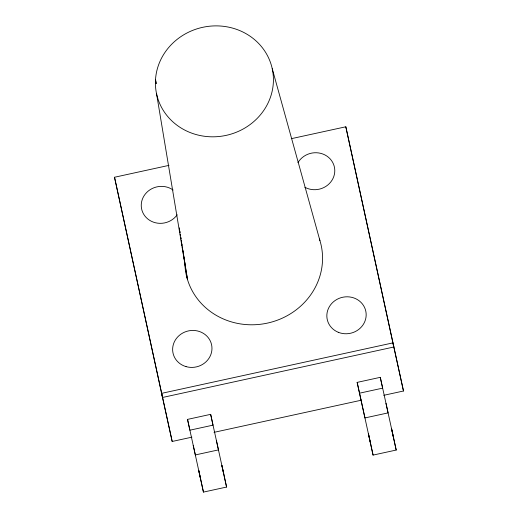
<?xml version="1.0" encoding="UTF-8"?>
<svg xmlns="http://www.w3.org/2000/svg" width="518" height="518" viewBox="0 0 518 518"><rect width="100%" height="100%" fill="white"/><g stroke="black" fill="none" stroke-linecap="round" stroke-linejoin="round"><path stroke-width="0.78" d="M291.349 138.675L345.817 126.787L393.816 347.015L162.51 397.474L114.51 177.253L168.985 165.365M187.529 419.392L210.658 414.342L218.454 449.896L195.325 454.94L187.529 419.392L189.879 430.193L213.015 425.149L210.658 414.342M357.155 382.388L380.283 377.337L388.079 412.891L364.95 417.935L357.155 382.388L373.07 455.095L396.205 450.051L391.498 428.36L393.395 437.16M359.505 393.188L382.64 388.144L380.283 377.337M383.754 395.312L403.49 391.006L392.909 342.89L161.603 393.35L172.183 441.465L191.919 437.16M214.018 432.342L361.648 400.136M193.233 445.357L203.444 492.1L226.58 487.056L221.872 465.365L223.77 474.164M272.241 68.732A59.188 55.29 -12.4 0 1 195.7 134.44A59.188 55.29 -12.4 0 1 175.311 40.87A59.188 55.29 -12.4 0 1 272.241 68.732L319.923 240.559M345.817 126.787L403.49 391.006M385.994 403.308L396.205 450.051M216.369 440.313L226.58 487.056M114.51 177.253L172.183 441.465M370.266 442.21L368.369 433.404L373.07 455.095M200.641 479.215L198.744 470.409L203.444 492.1M156.591 93.965L187.497 279.578L182.271 246.905M179.254 227.862L179.506 229.455M179.765 231.047L180.018 232.64M180.277 234.24L180.529 235.832M180.788 237.425L181.041 239.025M181.294 240.617L181.553 242.21M181.805 243.803L182.064 245.402M182.317 246.995L182.576 248.588M182.828 250.188L183.081 251.78M183.34 253.373L184.868 262.943A69.049 64.51 -12.4 0 0 264.62 323.659A69.049 64.51 -12.4 0 0 319.438 239.038M179.727 230.97L179.979 232.563M180.232 234.155L180.491 235.748M180.743 237.341L181.002 238.934M181.255 240.533L181.507 242.126M181.766 243.719L182.019 245.312M297.954 162.646A19.729 18.428 -12.4 0 1 324.941 154.94A19.729 18.428 -12.4 0 1 332.032 180.199A19.729 18.428 -12.4 0 1 304.862 187.27M177.201 214.782A19.729 18.428 -12.4 0 1 149.482 220.208A19.729 18.428 -12.4 0 1 145.195 194.166A19.729 18.428 -12.4 0 1 173.129 190.041M156.151 83.54L155.51 79.552L156.151 83.534M186.066 366.621A19.729 18.428 -12.4 0 0 211.577 344.716A19.729 18.428 -12.4 0 0 179.267 335.431A19.729 18.428 -12.4 0 0 186.066 366.621M338.26 332.284A19.729 18.428 -12.4 0 0 366.096 313.079A19.729 18.428 -12.4 0 0 335.165 300.485A19.729 18.428 -12.4 0 0 338.26 332.284"/></g></svg>
